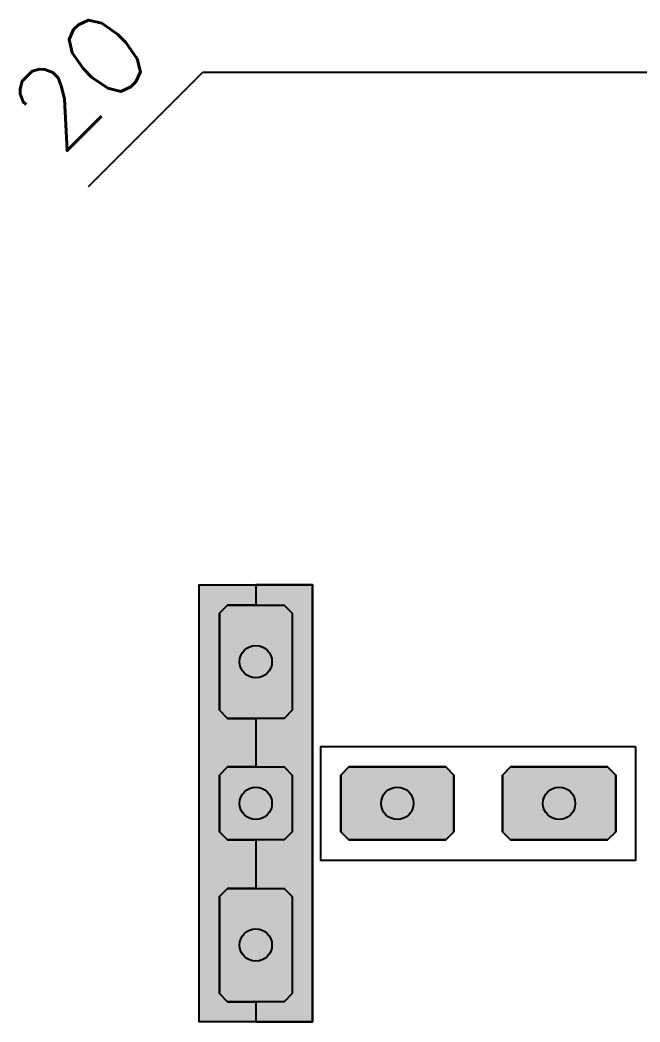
# Model space of a CAD drawing. Extents: x -1.9 to 86, y -1.5 to 61.
# Drawn here: x 48.587 to 50.12, y 24.49 to 26.965 of the extents above; entities that cross this region are included whole.
import ezdxf

# ---------------------------------------------------------------- set-up
doc = ezdxf.new("R2010")
doc.units = 0
doc.header["$MEASUREMENT"] = 0
for name, color, linetype in [('PENA_01', 1, 'CONTINUOUS'), ('PENA_02', 2, 'CONTINUOUS'), ('PENA_03', 3, 'CONTINUOUS'), ('PENA_05', 5, 'CONTINUOUS'), ('PENA_11', 252, 'CONTINUOUS'), ('PENA_19', 240, 'CONTINUOUS')]:
    doc.layers.add(name, color=color, linetype=linetype)
doc.styles.get("Standard").update_dxf_attribs({"font": 'ROMANS.SHX'})

msp = doc.modelspace()

# ---------------------------------------------------------------- linework, layer by layer
at = {"layer": 'PENA_01', "linetype": 'Continuous'}
for points in [[(49.240097, 25.51971), (49.260097, 25.49971), (49.260097, 25.25971), (49.240097, 25.23971), (49.100097, 25.23971), (49.080097, 25.25971), (49.080097, 25.49971), (49.100097, 25.51971), (49.240097, 25.51971)], [(49.240097, 25.11971), (49.260097, 25.09971), (49.260097, 24.95971), (49.240097, 24.93971), (49.100097, 24.93971), (49.080097, 24.95971), (49.080097, 25.09971), (49.100097, 25.11971), (49.240097, 25.11971)], [(49.660097, 25.09971), (49.640097, 25.11971), (49.400097, 25.11971), (49.380097, 25.09971), (49.380097, 24.95971), (49.400097, 24.93971), (49.640097, 24.93971), (49.660097, 24.95971), (49.660097, 25.09971)], [(50.060097, 25.09971), (50.040097, 25.11971), (49.800097, 25.11971), (49.780097, 25.09971), (49.780097, 24.95971), (49.800097, 24.93971), (50.040097, 24.93971), (50.060097, 24.95971), (50.060097, 25.09971)], [(49.240097, 24.81971), (49.260097, 24.79971), (49.260097, 24.55971), (49.240097, 24.53971), (49.100097, 24.53971), (49.080097, 24.55971), (49.080097, 24.79971), (49.100097, 24.81971), (49.240097, 24.81971)]]:
    msp.add_lwpolyline(points, dxfattribs=at)
at = {"layer": 'PENA_02', "linetype": 'Continuous'}
for p, q in [((49.030097, 24.48971), (49.030097, 25.56971)), ((49.030097, 25.56971), (49.310097, 25.56971)), ((49.310097, 25.56971), (49.310097, 24.48971)), ((49.310097, 24.48971), (49.030097, 24.48971))]:
    msp.add_line(p, q, dxfattribs=at)
msp.add_lwpolyline([(50.110097, 25.16971), (49.330097, 25.16971), (49.330097, 24.88971), (50.110097, 24.88971), (50.110097, 25.16971)], dxfattribs=at)
at = {"layer": 'PENA_03', "linetype": 'Continuous'}
for points in [[(49.100097, 25.23971), (49.080097, 25.25971), (49.080097, 25.49971), (49.100097, 25.51971), (49.240097, 25.51971), (49.260097, 25.49971), (49.260097, 25.25971), (49.240097, 25.23971), (49.100097, 25.23971)], [(49.260097, 24.95971), (49.240097, 24.93971), (49.100097, 24.93971), (49.080097, 24.95971), (49.080097, 25.09971), (49.100097, 25.11971), (49.240097, 25.11971), (49.260097, 25.09971), (49.260097, 24.95971)], [(49.660097, 24.95971), (49.640097, 24.93971), (49.400097, 24.93971), (49.380097, 24.95971), (49.380097, 25.09971), (49.400097, 25.11971), (49.640097, 25.11971), (49.660097, 25.09971), (49.660097, 24.95971)], [(50.060097, 24.95971), (50.040097, 24.93971), (49.800097, 24.93971), (49.780097, 24.95971), (49.780097, 25.09971), (49.800097, 25.11971), (50.040097, 25.11971), (50.060097, 25.09971), (50.060097, 24.95971)], [(49.100097, 24.53971), (49.080097, 24.55971), (49.080097, 24.79971), (49.100097, 24.81971), (49.240097, 24.81971), (49.260097, 24.79971), (49.260097, 24.55971), (49.240097, 24.53971), (49.100097, 24.53971)]]:
    msp.add_lwpolyline(points, dxfattribs=at)
for centre in [(49.170097, 25.37971), (49.170097, 25.02971), (49.520097, 25.02971), (49.920097, 25.02971), (49.170097, 24.67971)]:
    msp.add_circle(centre, 0.04, dxfattribs=at)
for points in [[(49.210097, 25.37971), (49.150097, 25.414351), (49.13251, 25.393391)], [(49.210097, 25.37971), (49.177043, 25.419102), (49.150097, 25.414351)], [(49.210097, 25.37971), (49.200739, 25.405421), (49.177043, 25.419102)], [(49.210097, 25.37971), (49.13251, 25.393391), (49.13251, 25.366029)], [(49.210097, 25.37971), (49.13251, 25.366029), (49.150097, 25.345069)], [(49.210097, 25.37971), (49.150097, 25.345069), (49.177043, 25.340317)], [(49.210097, 25.37971), (49.177043, 25.340317), (49.200739, 25.353998)], [(49.210097, 25.37971), (49.200739, 25.353998), (49.210097, 25.37971)], [(49.210097, 25.02971), (49.150097, 25.064351), (49.13251, 25.043391)], [(49.210097, 25.02971), (49.177043, 25.069102), (49.150097, 25.064351)], [(49.210097, 25.02971), (49.200739, 25.055421), (49.177043, 25.069102)], [(49.560097, 25.02971), (49.500097, 25.064351), (49.48251, 25.043391)], [(49.560097, 25.02971), (49.527043, 25.069102), (49.500097, 25.064351)], [(49.560097, 25.02971), (49.550739, 25.055421), (49.527043, 25.069102)], [(49.960097, 25.02971), (49.900097, 25.064351), (49.88251, 25.043391)], [(49.960097, 25.02971), (49.927043, 25.069102), (49.900097, 25.064351)], [(49.960097, 25.02971), (49.950739, 25.055421), (49.927043, 25.069102)], [(49.210097, 25.02971), (49.13251, 25.043391), (49.13251, 25.016029)], [(49.210097, 25.02971), (49.13251, 25.016029), (49.150097, 24.995069)], [(49.210097, 25.02971), (49.150097, 24.995069), (49.177043, 24.990317)], [(49.210097, 25.02971), (49.177043, 24.990317), (49.200739, 25.003998)], [(49.210097, 25.02971), (49.200739, 25.003998), (49.210097, 25.02971)], [(49.560097, 25.02971), (49.48251, 25.043391), (49.48251, 25.016029)], [(49.560097, 25.02971), (49.48251, 25.016029), (49.500097, 24.995069)], [(49.560097, 25.02971), (49.500097, 24.995069), (49.527043, 24.990317)], [(49.560097, 25.02971), (49.527043, 24.990317), (49.550739, 25.003998)], [(49.560097, 25.02971), (49.550739, 25.003998), (49.560097, 25.02971)], [(49.960097, 25.02971), (49.88251, 25.043391), (49.88251, 25.016029)], [(49.960097, 25.02971), (49.88251, 25.016029), (49.900097, 24.995069)], [(49.960097, 25.02971), (49.900097, 24.995069), (49.927043, 24.990317)], [(49.960097, 25.02971), (49.927043, 24.990317), (49.950739, 25.003998)], [(49.960097, 25.02971), (49.950739, 25.003998), (49.960097, 25.02971)], [(49.210097, 24.67971), (49.150097, 24.714351), (49.13251, 24.693391)], [(49.210097, 24.67971), (49.177043, 24.719102), (49.150097, 24.714351)], [(49.210097, 24.67971), (49.200739, 24.705421), (49.177043, 24.719102)], [(49.210097, 24.67971), (49.13251, 24.693391), (49.13251, 24.666029)], [(49.210097, 24.67971), (49.13251, 24.666029), (49.150097, 24.645069)], [(49.210097, 24.67971), (49.150097, 24.645069), (49.177043, 24.640317)], [(49.210097, 24.67971), (49.177043, 24.640317), (49.200739, 24.653998)], [(49.210097, 24.67971), (49.200739, 24.653998), (49.210097, 24.67971)]]:
    msp.add_solid(points, dxfattribs=at)
at = {"layer": 'PENA_05', "linetype": 'Continuous'}
for p, q in [((48.755999, 26.553436), (49.038842, 26.836278)), ((49.038842, 26.836278), (58.910338, 26.836706))]:
    msp.add_line(p, q, dxfattribs=at)
at = {"layer": 'PENA_11', "linetype": 'Continuous'}
for points in [[(49.100097, 25.23971), (49.080097, 25.49971), (49.100097, 25.51971)], [(49.100097, 25.23971), (49.100097, 25.51971), (49.240097, 25.51971)], [(49.100097, 25.23971), (49.240097, 25.51971), (49.260097, 25.49971)], [(49.100097, 25.23971), (49.080097, 25.25971), (49.080097, 25.49971)], [(49.100097, 25.23971), (49.260097, 25.49971), (49.260097, 25.25971)], [(49.100097, 25.23971), (49.260097, 25.25971), (49.240097, 25.23971)], [(49.100097, 25.23971), (49.240097, 25.23971), (49.100097, 25.23971)], [(49.260097, 24.95971), (49.080097, 25.09971), (49.100097, 25.11971)], [(49.260097, 24.95971), (49.080097, 24.95971), (49.080097, 25.09971)], [(49.260097, 24.95971), (49.100097, 25.11971), (49.240097, 25.11971)], [(49.260097, 24.95971), (49.240097, 25.11971), (49.260097, 25.09971)], [(49.260097, 24.95971), (49.260097, 25.09971), (49.260097, 24.95971)], [(49.660097, 24.95971), (49.380097, 25.09971), (49.400097, 25.11971)], [(49.660097, 24.95971), (49.380097, 24.95971), (49.380097, 25.09971)], [(49.660097, 24.95971), (49.400097, 25.11971), (49.640097, 25.11971)], [(49.660097, 24.95971), (49.640097, 25.11971), (49.660097, 25.09971)], [(49.660097, 24.95971), (49.660097, 25.09971), (49.660097, 24.95971)], [(50.060097, 24.95971), (49.780097, 25.09971), (49.800097, 25.11971)], [(50.060097, 24.95971), (49.780097, 24.95971), (49.780097, 25.09971)], [(50.060097, 24.95971), (49.800097, 25.11971), (50.040097, 25.11971)], [(50.060097, 24.95971), (50.040097, 25.11971), (50.060097, 25.09971)], [(50.060097, 24.95971), (50.060097, 25.09971), (50.060097, 24.95971)], [(49.260097, 24.95971), (49.100097, 24.93971), (49.080097, 24.95971)], [(49.260097, 24.95971), (49.240097, 24.93971), (49.100097, 24.93971)], [(49.660097, 24.95971), (49.400097, 24.93971), (49.380097, 24.95971)], [(49.660097, 24.95971), (49.640097, 24.93971), (49.400097, 24.93971)], [(50.060097, 24.95971), (49.800097, 24.93971), (49.780097, 24.95971)], [(50.060097, 24.95971), (50.040097, 24.93971), (49.800097, 24.93971)], [(49.100097, 24.53971), (49.080097, 24.79971), (49.100097, 24.81971)], [(49.100097, 24.53971), (49.100097, 24.81971), (49.240097, 24.81971)], [(49.100097, 24.53971), (49.240097, 24.81971), (49.260097, 24.79971)], [(49.100097, 24.53971), (49.080097, 24.55971), (49.080097, 24.79971)], [(49.100097, 24.53971), (49.260097, 24.79971), (49.260097, 24.55971)], [(49.100097, 24.53971), (49.260097, 24.55971), (49.240097, 24.53971)], [(49.100097, 24.53971), (49.240097, 24.53971), (49.100097, 24.53971)]]:
    msp.add_solid(points, dxfattribs=at)
at = {"layer": 'PENA_19', "linetype": 'Continuous'}
for points in [[(49.170097, 25.56971), (49.170097, 25.51971), (49.100097, 25.51971), (49.080097, 25.49971), (49.080097, 25.25971), (49.100097, 25.23971), (49.170097, 25.23971), (49.170097, 25.11971), (49.100097, 25.11971), (49.080097, 25.09971), (49.080097, 24.95971), (49.100097, 24.93971), (49.170097, 24.93971), (49.170097, 24.81971), (49.100097, 24.81971), (49.080097, 24.79971), (49.080097, 24.55971), (49.100097, 24.53971), (49.170097, 24.53971), (49.170097, 24.48971), (49.030097, 24.48971), (49.030097, 25.56971), (49.170097, 25.56971)], [(49.170097, 25.56971), (49.170097, 25.51971), (49.240097, 25.51971), (49.260097, 25.49971), (49.260097, 25.25971), (49.240097, 25.23971), (49.170097, 25.23971), (49.170097, 25.11971), (49.240097, 25.11971), (49.260097, 25.09971), (49.260097, 24.95971), (49.240097, 24.93971), (49.170097, 24.93971), (49.170097, 24.81971), (49.240097, 24.81971), (49.260097, 24.79971), (49.260097, 24.55971), (49.240097, 24.53971), (49.170097, 24.53971), (49.170097, 24.48971), (49.310097, 24.48971), (49.310097, 25.56971), (49.170097, 25.56971)]]:
    msp.add_lwpolyline(points, dxfattribs=at)
for points in [[(49.100097, 25.51971), (49.080097, 25.49971), (49.030097, 25.56971)], [(49.100097, 25.51971), (49.030097, 25.56971), (49.170097, 25.56971)], [(49.030097, 25.56971), (49.080097, 25.49971), (49.030097, 24.48971)], [(49.100097, 25.51971), (49.170097, 25.56971), (49.170097, 25.51971)], [(49.170097, 25.56971), (49.240097, 25.51971), (49.310097, 25.56971)], [(49.170097, 25.56971), (49.170097, 25.51971), (49.240097, 25.51971)], [(49.310097, 25.56971), (49.240097, 25.51971), (49.260097, 25.49971)], [(49.310097, 25.56971), (49.260097, 25.49971), (49.310097, 24.48971)], [(49.030097, 24.48971), (49.080097, 25.49971), (49.080097, 24.55971)], [(49.080097, 24.55971), (49.080097, 25.49971), (49.080097, 25.25971)], [(49.310097, 24.48971), (49.260097, 25.49971), (49.260097, 25.25971)], [(49.080097, 25.25971), (49.080097, 24.55971), (49.080097, 25.09971)], [(49.100097, 25.23971), (49.080097, 25.09971), (49.080097, 25.25971)], [(49.260097, 25.09971), (49.260097, 25.25971), (49.240097, 25.23971)], [(49.310097, 24.48971), (49.260097, 25.25971), (49.260097, 25.09971)], [(49.100097, 25.11971), (49.080097, 25.09971), (49.100097, 25.23971)], [(49.100097, 25.11971), (49.100097, 25.23971), (49.170097, 25.23971)], [(49.100097, 25.11971), (49.170097, 25.23971), (49.170097, 25.11971)], [(49.240097, 25.23971), (49.170097, 25.23971), (49.240097, 25.11971)], [(49.170097, 25.23971), (49.170097, 25.11971), (49.240097, 25.11971)], [(49.260097, 25.09971), (49.240097, 25.23971), (49.240097, 25.11971)], [(49.080097, 25.09971), (49.080097, 24.55971), (49.080097, 24.95971)], [(49.260097, 24.95971), (49.310097, 24.48971), (49.260097, 25.09971)], [(49.080097, 24.55971), (49.080097, 24.79971), (49.080097, 24.95971)], [(49.100097, 24.93971), (49.080097, 24.79971), (49.080097, 24.95971)], [(49.240097, 24.93971), (49.260097, 24.79971), (49.260097, 24.95971)], [(49.260097, 24.79971), (49.310097, 24.48971), (49.260097, 24.95971)], [(49.100097, 24.93971), (49.100097, 24.81971), (49.080097, 24.79971)], [(49.170097, 24.93971), (49.100097, 24.81971), (49.100097, 24.93971)], [(49.170097, 24.93971), (49.170097, 24.81971), (49.100097, 24.81971)], [(49.170097, 24.93971), (49.240097, 24.81971), (49.240097, 24.93971)], [(49.240097, 24.81971), (49.170097, 24.93971), (49.170097, 24.81971)], [(49.240097, 24.81971), (49.260097, 24.79971), (49.240097, 24.93971)], [(49.310097, 24.48971), (49.260097, 24.79971), (49.260097, 24.55971)], [(49.100097, 24.53971), (49.030097, 24.48971), (49.080097, 24.55971)], [(49.310097, 24.48971), (49.260097, 24.55971), (49.240097, 24.53971)], [(49.170097, 24.48971), (49.030097, 24.48971), (49.100097, 24.53971)], [(49.170097, 24.53971), (49.170097, 24.48971), (49.100097, 24.53971)], [(49.310097, 24.48971), (49.240097, 24.53971), (49.170097, 24.53971)], [(49.310097, 24.48971), (49.170097, 24.53971), (49.170097, 24.48971)]]:
    msp.add_solid(points, dxfattribs=at)

# ---------------------------------------------------------------- texts
at = {"layer": 'PENA_03', "linetype": 'Continuous'}
msp.add_text('20', height=0.2, rotation=45, dxfattribs=at).set_placement((48.685288, 26.624146))

doc.saveas('drawing.dxf')
